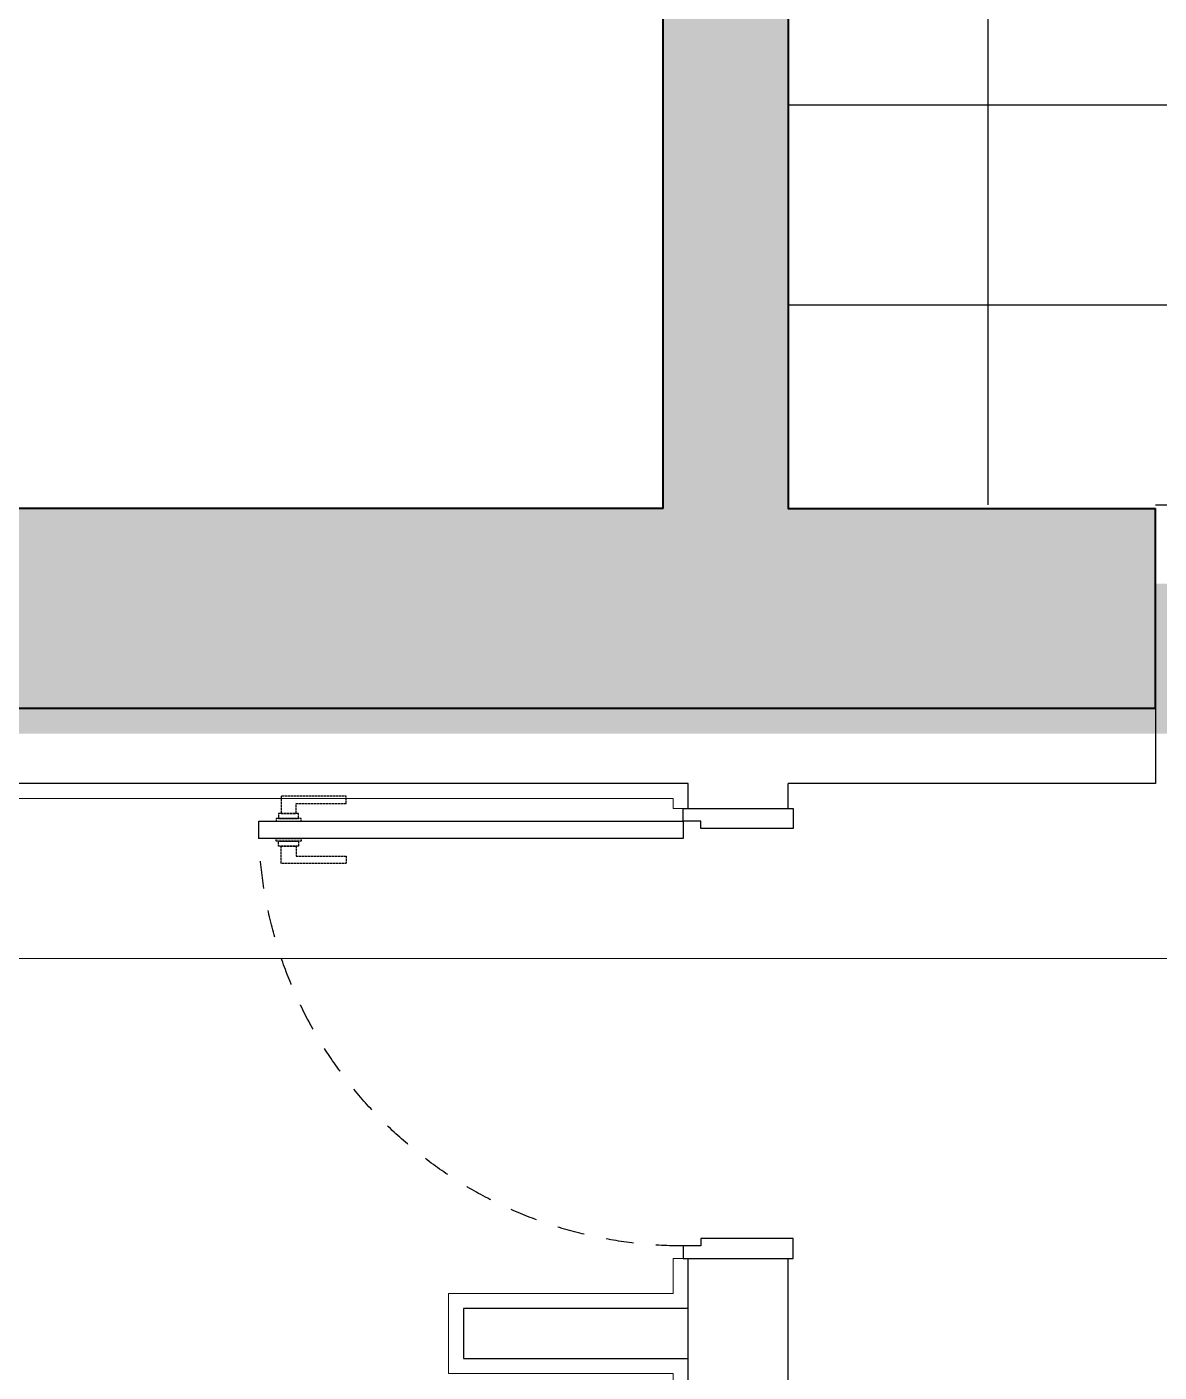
# Model space of a CAD drawing. Header units: millimetres. Extents: x 3546612 to 5615882, y 547008 to 3162891.
# Drawn here: x 5329101 to 5331368, y 2415540 to 2418231 of the extents above; entities that cross this region are included whole.
import ezdxf

# ---------------------------------------------------------------- set-up
doc = ezdxf.new("R2010")
doc.units = ezdxf.units.MM
doc.linetypes.add('XR-평면도$0$DASHEDX2', pattern=[1.5, 1, -0.5])
doc.linetypes.add('XR-평면도$0$HID', pattern=[2, 1.1, -0.9])
for name, color, linetype in [('HEB-Angle joint', 1, 'Continuous'), ('XR-평면도$0$A-CONC-SOLD', 9, 'Continuous'), ('XR-평면도$0$A-ELEV-PATT', 9, 'Continuous')]:
    doc.layers.add(name, color=color, linetype=linetype)
for name, color, linetype, lineweight in [('XR-평면도$0$A-CNTL', 9, 'Continuous', 15), ('XR-평면도$0$A-CONC-LIN1', 9, 'Continuous', 40), ('XR-평면도$0$A-DWXM-DOOR', 9, 'Continuous', 25), ('XR-평면도$0$A-WAXM-DRYW', 9, 'Continuous', 25), ('XR-평면도$0$A-XXXX-FIN2', 9, 'Continuous', 20), ('XR-평면도$0$A-XXXX-HATC', 9, 'Continuous', 18)]:
    doc.layers.add(name, color=color, linetype=linetype, lineweight=lineweight)

# ---------------------------------------------------------------- blocks, each defined once
blk = doc.blocks.new('XR-평면도$0$중심선(210216)')
at = {"layer": 'XR-평면도$0$A-CNTL', "ltscale": 300}
blk.add_lwpolyline([(-10000, 77000), (186000, 77000)], dxfattribs=at)
blk = doc.blocks.new('XR-평면도$0$CORE_04_기준층(220124)')
at = {"layer": 'XR-평면도$0$A-CONC-SOLD'}
h = blk.add_hatch(dxfattribs=at)
h.set_pattern_fill('CONC', color=256, scale=100, angle=180)
h.set_pattern_definition([(225, (401750.2, 745220.6), (2121.32, -2121.32), []), (225, (401750.2, 745145.6), (2121.32, -2121.32), []), (225, (401750.2, 745070.6), (2121.32, -2121.32), [])])
h.paths.add_polyline_path([(400, -2950), (400, -400), (5350, -400), (5350, -2950), (4850, -2950), (4850, -3200), (5600, -3200), (5600, -400), (9450, -400), (9450, -3485), (9850, -3485), (9850, 0), (0, 0), (0, -12400), (8200, -12400), (8200, -12000), (7450, -12000), (7450, -8350), (7200, -8350), (7200, -8750), (6800, -8750), (6800, -9000), (7200, -9000), (7200, -12000), (400, -12000), (400, -9000), (5700, -9000), (5700, -8750), (4600, -8750), (4600, -5850), (7200, -5850), (7200, -7250), (7450, -7250), (7450, -5600), (3950, -5600), (3950, -5850), (4350, -5850), (4350, -8750), (2950, -8750), (2950, -5850), (3350, -5850), (3350, -5600), (2200, -5600), (2200, -5850), (2700, -5850), (2700, -8750), (400, -8750), (400, -5850), (900, -5850), (900, -5600), (400, -5600), (400, -3200), (1000, -3200), (1000, -2950)])
h.paths.add_polyline_path([(3550, -3200), (3550, -2950), (2300, -2950), (2300, -3200)], flags=17)
h.paths.add_polyline_path([(9450, -12000), (9315, -12000), (9315, -12400), (9850, -12400), (9850, -5300), (9450, -5300)])
at = {"layer": 'XR-평면도$0$A-XXXX-HATC'}
h = blk.add_hatch(color=253, dxfattribs=at)
h.dxf.hatch_style = 1
h.paths.add_polyline_path([(0, -12400), (0, 0), (9850, 0), (9850, -3485), (9450, -3485), (9450, -400), (5600, -400), (5600, -3200), (4800, -3200), (4800, -2950), (5350, -2950), (5350, -400), (2950, -400), (400, -400), (400, -2950), (950, -2950), (950, -3200), (400, -3200), (400, -5600), (900, -5600), (900, -5850), (400, -5850), (400, -8750), (2700, -8750), (2700, -5850), (2200, -5850), (2200, -5600), (3335, -5600), (3335, -5850), (2950, -5850), (2950, -8750), (4350, -8750), (4350, -5850), (3965, -5850), (3965, -5600), (7450, -5600), (7450, -7235), (7200, -7235), (7200, -5850), (4600, -5850), (4600, -8750), (5685, -8750), (5685, -9000), (400, -9000), (400, -12000), (7200, -12000), (7200, -9000), (6815, -9000), (6815, -8750), (7200, -8750), (7200, -8365), (7450, -8365), (7450, -12000), (8185, -12000), (8185, -12400)])
at = {"layer": 'XR-평면도$0$A-CONC-LIN1'}
for points in [[(8185, -12400), (0, -12400), (0, 0), (9850, 0), (9850, -3485)], [(7450, -8365), (7450, -12000), (8185, -12000)], [(7200, -12000), (400, -12000), (400, -9000)], [(7200, -12000), (7200, -9000), (6815, -9000)], [(8185, -12400), (8185, -12000)]]:
    blk.add_lwpolyline(points, dxfattribs=at)
blk = doc.blocks.new('XR-평면도$0$도어_005')
at = {"layer": 'XR-평면도$0$A-DWXM-DOOR'}
blk.add_lwpolyline([(60, 0), (60, 850), (25, 850), (25, 0)], close=True, dxfattribs=at)
at = {"layer": 'XR-평면도$0$A-DWXM-DOOR', "color": 9, "linetype": 'XR-평면도$0$DASHEDX2', "ltscale": 2}
for points in [[(20, 810), (20, 770), (10, 770), (10, 810)], [(20, 765), (20, 815), (25, 815), (25, 765)], [(65, 765), (65, 815), (60, 815), (60, 765)], [(65, 810), (65, 770), (75, 770), (75, 810)], [(-25, 805), (10, 805), (10, 775), (-10, 775), (-10, 675), (-25, 675)], [(110, 805), (75, 805), (75, 775), (95, 775), (95, 675), (110, 675)]]:
    blk.add_lwpolyline(points, close=True, dxfattribs=at)
at = {"layer": 'XR-평면도$0$A-DWXM-DOOR', "color": 0}
for points in [[(40, -220), (40, -35), (25, -35), (25, 0), (0, 0), (0, -220)], [(860, -220), (860, -35), (875, -35), (875, 0), (900, 0), (900, -220)]]:
    blk.add_lwpolyline(points, close=True, dxfattribs=at)
at = {"layer": 'XR-평면도$0$A-DWXM-DOOR', "color": 1, "linetype": 'XR-평면도$0$HID', "ltscale": 50}
blk.add_arc((25, 0), 850, 0, 90, dxfattribs=at)
blk = doc.blocks.new('XR-평면도$0$화장실(4F)')
at = {"layer": 'XR-평면도$0$A-WAXM-DRYW'}
for p, q in [((2600, 1100), (2399.9, 1100)), ((2600, 200), (2400, 200)), ((1665, 0), (1665, 150)), ((1665, 150), (2400, 150)), ((2600, 150), (7850, 150))]:
    blk.add_line(p, q, dxfattribs=at)
for points in [[(2400, 3300), (2400, 1100)], [(2600, 3200), (2600, 1100)], [(3050, 1300), (2600, 1300)], [(2600, 1200), (3050, 1200), (3050, 1300)], [(2400, 200), (2400, 150)], [(2600, 200), (2600, 150)]]:
    blk.add_lwpolyline(points, dxfattribs=at)
at = {"layer": 'XR-평면도$0$A-XXXX-FIN2'}
for points in [[(2599.9, 1100), (2630, 1100), (2630, 1170), (3080, 1170), (3080, 1330), (2630, 1330), (2630, 2970), (4630, 2970), (4630, 1330), (4080, 1330), (4080, 1170), (5440, 1170), (5440, 1330), (4890, 1330), (4890, 2970), (7820, 2970), (7820, 180), (2630, 180), (2630, 200)], [(2599.9, 200), (2630, 200)]]:
    blk.add_lwpolyline(points, dxfattribs=at)
at = {"xscale": -1, "rotation": 270}
blk.add_blockref('XR-평면도$0$도어_005', (2609.9, 200), dxfattribs=at)

msp = doc.modelspace()

# ---------------------------------------------------------------- linework, layer by layer
at = {"layer": 'HEB-Angle joint', "const_width": 300}
msp.add_lwpolyline([(5360075.1, 2416967.6), (5321925, 2416967.6), (5321975.1, 2397393), (5354577.8, 2397393), (5354577.8, 2380598), (5367617.8, 2380598), (5367617.8, 2397398), (5399575, 2397398), (5399575, 2416967.6), (5362075, 2416967.6), (5362075.1, 2413367.6), (5360075, 2413367.6), (5360075.1, 2416967.6)], dxfattribs=at)
at = {"layer": 'XR-평면도$0$A-ELEV-PATT'}
for p, q in [((5331025, 2422117.6), (5331025, 2417275.2)), ((5331025, 2422117.6), (5331025, 2417275.2)), ((5331025, 2422117.6), (5331025, 2417275.2)), ((5330625, 2418075.2), (5332625, 2418075.2)), ((5330625, 2418075.2), (5332625, 2418075.2)), ((5330625, 2418075.2), (5332625, 2418075.2)), ((5330625, 2417675.2), (5332625, 2417675.2)), ((5330625, 2417675.2), (5332625, 2417675.2)), ((5330625, 2417675.2), (5332625, 2417675.2)), ((5331360, 2417275.2), (5332490, 2417275.2)), ((5331360, 2417275.2), (5332490, 2417275.2)), ((5331360, 2417275.2), (5332490, 2417275.2))]:
    msp.add_line(p, q, dxfattribs=at)

# ---------------------------------------------------------------- block references
msp.add_blockref('XR-평면도$0$CORE_04_기준층(220124)', (5323175, 2429267.6))
msp.add_blockref('XR-평면도$0$CORE_04_기준층(220124)', (5323175, 2429267.6))
msp.add_blockref('XR-평면도$0$CORE_04_기준층(220124)', (5323175, 2429267.6))
at = {"rotation": 180}
msp.add_blockref('XR-평면도$0$화장실(4F)', (5333025, 2416867.6), dxfattribs=at)
msp.add_blockref('XR-평면도$0$화장실(4F)', (5333025, 2416867.6), dxfattribs=at)
msp.add_blockref('XR-평면도$0$화장실(4F)', (5333025, 2416867.6), dxfattribs=at)
at = {"layer": 'XR-평면도$0$A-CNTL'}
msp.add_blockref('XR-평면도$0$중심선(210216)', (5322575, 2339367.6), dxfattribs=at)

doc.saveas('drawing.dxf')
